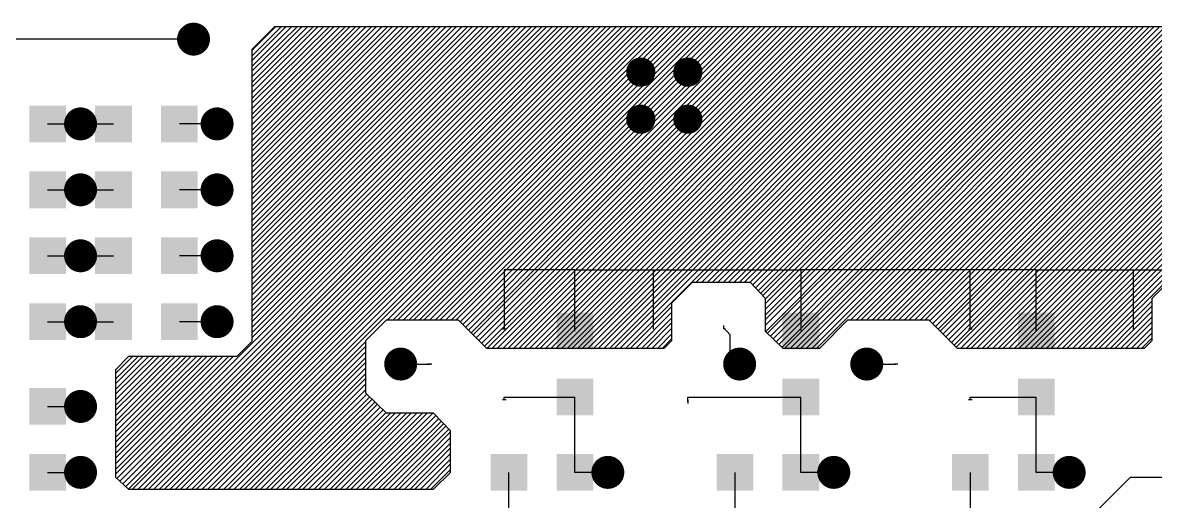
# Model space of a CAD drawing. Extents: x 295 to 953, y 10 to 290.
# Drawn here: x 759.2 to 809.6, y 126.5 to 147.8 of the extents above; entities that cross this region are included whole.
import ezdxf

# ---------------------------------------------------------------- set-up
doc = ezdxf.new("R2010")
doc.units = 0
doc.header["$LTSCALE"] = 5
doc.header["$MEASUREMENT"] = 0
doc.layers.get('0').update_dxf_attribs({"linetype": 'CONTINUOUS', "lineweight": 25})
doc.layers.add('ART01_PHO', color=7, linetype='CONTINUOUS')

msp = doc.modelspace()

# ---------------------------------------------------------------- linework, layer by layer
for points, const_width in [([(766.42, 147.027, 1), (767.153, 147.027, 1)], 0.733), ([(786.369, 145.56, 1), (787.018, 145.56, 1)], 0.65), ([(788.464, 145.56, 1), (789.114, 145.56, 1)], 0.65), ([(761.39, 143.255, 1), (762.124, 143.255, 1)], 0.733), ([(767.467, 143.255, 1), (768.201, 143.255, 1)], 0.733), ([(786.369, 143.464, 1), (787.018, 143.464, 1)], 0.65), ([(788.464, 143.464, 1), (789.114, 143.464, 1)], 0.65), ([(761.39, 140.321, 1), (762.124, 140.321, 1)], 0.733), ([(767.467, 140.321, 1), (768.201, 140.321, 1)], 0.733), ([(761.39, 137.387, 1), (762.124, 137.387, 1)], 0.733), ([(767.467, 137.387, 1), (768.201, 137.387, 1)], 0.733), ([(761.39, 134.454, 1), (762.124, 134.454, 1)], 0.733), ([(767.467, 134.454, 1), (768.201, 134.454, 1)], 0.733), ([(775.64, 132.568, 1), (776.373, 132.568, 1)], 0.733), ([(790.727, 132.568, 1), (791.461, 132.568, 1)], 0.733), ([(796.385, 132.568, 1), (797.119, 132.568, 1)], 0.733), ([(761.39, 130.682, 1), (762.124, 130.682, 1)], 0.733), ([(761.39, 127.748, 1), (762.124, 127.748, 1)], 0.733), ([(784.86, 127.748, 1), (785.594, 127.748, 1)], 0.733), ([(794.918, 127.748, 1), (795.652, 127.748, 1)], 0.733), ([(805.396, 127.748, 1), (806.129, 127.748, 1)], 0.733)]:
    msp.add_lwpolyline(points, format="xyb", close=True, dxfattribs=dict(const_width=const_width))
for points in [[(761.108, 144.072), (761.108, 142.438), (759.473, 144.072), (759.473, 142.438)], [(764.041, 144.072), (764.041, 142.438), (762.407, 144.072), (762.407, 142.438)], [(766.975, 144.072), (766.975, 142.438), (765.341, 144.072), (765.341, 142.438)], [(761.108, 141.138), (761.108, 139.504), (759.473, 141.138), (759.473, 139.504)], [(764.041, 141.138), (764.041, 139.504), (762.407, 141.138), (762.407, 139.504)], [(766.975, 141.138), (766.975, 139.504), (765.341, 141.138), (765.341, 139.504)], [(761.108, 138.205), (761.108, 136.57), (759.473, 138.205), (759.473, 136.57)], [(764.041, 138.205), (764.041, 136.57), (762.407, 138.205), (762.407, 136.57)], [(766.975, 138.205), (766.975, 136.57), (765.341, 138.205), (765.341, 136.57)], [(761.108, 135.271), (761.108, 133.637), (759.473, 135.271), (759.473, 133.637)], [(764.041, 135.271), (764.041, 133.637), (762.407, 135.271), (762.407, 133.637)], [(766.975, 135.271), (766.975, 133.637), (765.341, 135.271), (765.341, 133.637)], [(784.577, 134.852), (784.577, 133.217), (782.943, 134.852), (782.943, 133.217)], [(794.636, 134.852), (794.636, 133.217), (793.001, 134.852), (793.001, 133.217)], [(805.113, 134.852), (805.113, 133.217), (803.479, 134.852), (803.479, 133.217)], [(784.577, 131.918), (784.577, 130.284), (782.943, 131.918), (782.943, 130.284)], [(794.636, 131.918), (794.636, 130.284), (793.001, 131.918), (793.001, 130.284)], [(805.113, 131.918), (805.113, 130.284), (803.479, 131.918), (803.479, 130.284)], [(761.108, 131.499), (761.108, 129.865), (759.473, 131.499), (759.473, 129.865)], [(761.108, 128.565), (761.108, 126.931), (759.473, 128.565), (759.473, 126.931)], [(781.643, 128.565), (781.643, 126.931), (780.009, 128.565), (780.009, 126.931)], [(784.577, 128.565), (784.577, 126.931), (782.943, 128.565), (782.943, 126.931)], [(791.702, 128.565), (791.702, 126.931), (790.067, 128.565), (790.067, 126.931)], [(794.636, 128.565), (794.636, 126.931), (793.001, 128.565), (793.001, 126.931)], [(802.179, 128.565), (802.179, 126.931), (800.545, 128.565), (800.545, 126.931)], [(805.113, 128.565), (805.113, 126.931), (803.479, 128.565), (803.479, 126.931)]]:
    msp.add_solid(points)
at = {"layer": 'ART01_PHO', "color": 7}
for p, q in [((763.392, 127.497), (783.467, 147.572)), ((763.517, 127.371), (783.718, 147.572)), ((763.643, 127.245), (783.928, 147.572)), ((763.769, 127.12), (784.179, 147.572)), ((763.895, 126.994), (784.431, 147.572)), ((764.062, 126.994), (784.64, 147.572)), ((764.314, 126.994), (784.892, 147.572)), ((764.565, 126.994), (785.143, 147.572)), ((764.775, 126.994), (785.353, 147.572)), ((765.026, 126.994), (785.604, 147.572)), ((765.278, 126.994), (785.855, 147.572)), ((765.487, 126.994), (786.065, 147.572)), ((765.739, 126.994), (786.316, 147.572)), ((765.99, 126.994), (786.568, 147.572)), ((766.2, 126.994), (786.777, 147.572)), ((766.451, 126.994), (787.029, 147.572)), ((766.703, 126.994), (787.28, 147.572)), ((766.912, 126.994), (787.49, 147.572)), ((767.164, 126.994), (787.741, 147.572)), ((767.415, 126.994), (787.993, 147.572)), ((767.625, 126.994), (788.202, 147.572)), ((769.385, 146.524), (770.433, 147.572)), ((769.385, 146.272), (770.684, 147.572)), ((769.385, 146.063), (770.894, 147.572)), ((769.385, 145.811), (771.145, 147.572)), ((769.385, 145.602), (771.397, 147.572)), ((769.385, 145.35), (771.606, 147.572)), ((769.385, 145.099), (771.858, 147.572)), ((769.385, 144.889), (772.109, 147.572)), ((769.385, 144.638), (772.319, 147.572)), ((769.385, 144.386), (772.57, 147.572)), ((769.385, 144.177), (772.821, 147.572)), ((769.385, 143.925), (773.031, 147.572)), ((769.385, 143.674), (773.282, 147.572)), ((769.385, 143.464), (773.534, 147.572)), ((769.385, 143.213), (773.743, 147.572)), ((769.385, 142.962), (773.995, 147.572)), ((769.385, 142.752), (774.204, 147.572)), ((769.385, 142.501), (774.456, 147.572)), ((769.385, 142.249), (774.707, 147.572)), ((769.385, 142.04), (774.917, 147.572)), ((769.385, 141.788), (775.168, 147.572)), ((769.385, 141.537), (775.42, 147.572)), ((769.385, 141.327), (775.629, 147.572)), ((769.385, 141.076), (775.881, 147.572)), ((769.385, 140.824), (776.132, 147.572)), ((769.385, 140.615), (776.342, 147.572)), ((769.385, 140.363), (776.593, 147.572)), ((769.385, 140.112), (776.845, 147.572)), ((769.385, 139.902), (777.054, 147.572)), ((769.385, 139.651), (777.306, 147.572)), ((769.385, 139.399), (777.557, 147.572)), ((769.385, 139.19), (777.767, 147.572)), ((769.385, 138.938), (778.018, 147.572)), ((769.385, 138.687), (778.27, 147.572)), ((769.385, 138.477), (778.479, 147.572)), ((769.385, 138.226), (778.731, 147.572)), ((769.385, 137.974), (778.982, 147.572)), ((769.385, 137.765), (779.192, 147.572)), ((769.385, 137.513), (779.443, 147.572)), ((769.385, 137.304), (779.695, 147.572)), ((769.385, 137.052), (779.904, 147.572)), ((769.385, 136.801), (780.156, 147.572)), ((769.385, 136.591), (780.407, 147.572)), ((769.385, 136.34), (780.617, 147.572)), ((769.385, 136.088), (780.868, 147.572)), ((769.385, 135.879), (781.12, 147.572)), ((769.385, 135.627), (781.329, 147.572)), ((769.385, 135.376), (781.581, 147.572)), ((769.385, 135.166), (781.832, 147.572)), ((769.385, 134.915), (782.042, 147.572)), ((769.385, 134.663), (782.293, 147.572)), ((769.385, 134.454), (782.503, 147.572)), ((769.385, 134.202), (782.754, 147.572)), ((769.385, 133.951), (783.006, 147.572)), ((769.385, 133.741), (783.215, 147.572)), ((770.391, 147.572), (769.385, 146.566)), ((820.641, 147.572), (770.391, 147.572)), ((775.42, 134.538), (788.454, 147.572)), ((775.671, 134.538), (788.705, 147.572)), ((775.881, 134.538), (788.915, 147.572)), ((776.132, 134.538), (789.166, 147.572)), ((776.384, 134.538), (789.418, 147.572)), ((776.593, 134.538), (789.627, 147.572)), ((776.845, 134.538), (789.879, 147.572)), ((777.054, 134.538), (790.088, 147.572)), ((777.306, 134.538), (790.34, 147.572)), ((777.557, 134.538), (790.591, 147.572)), ((777.767, 134.538), (790.801, 147.572)), ((778.018, 134.538), (791.052, 147.572)), ((778.27, 134.538), (791.304, 147.572)), ((778.479, 134.538), (791.513, 147.572)), ((778.647, 134.454), (791.765, 147.572)), ((778.773, 134.328), (792.016, 147.572)), ((778.898, 134.202), (792.226, 147.572)), ((779.024, 134.077), (792.477, 147.572)), ((779.15, 133.951), (792.729, 147.572)), ((779.234, 133.867), (792.938, 147.572)), ((779.359, 133.741), (793.19, 147.572)), ((779.485, 133.616), (793.441, 147.572)), ((779.611, 133.49), (793.651, 147.572)), ((779.737, 133.364), (793.902, 147.572)), ((779.862, 133.28), (794.154, 147.572)), ((780.072, 133.28), (794.363, 147.572)), ((780.323, 133.28), (794.615, 147.572)), ((780.575, 133.28), (794.866, 147.572)), ((780.784, 133.28), (795.076, 147.572)), ((781.036, 133.28), (795.327, 147.572)), ((781.287, 133.28), (795.579, 147.572)), ((781.497, 133.28), (795.788, 147.572)), ((781.748, 133.28), (796.04, 147.572)), ((782, 133.28), (796.291, 147.572)), ((782.209, 133.28), (796.501, 147.572)), ((782.461, 133.28), (796.752, 147.572)), ((782.712, 133.28), (797.004, 147.572)), ((782.922, 133.28), (797.213, 147.572)), ((783.173, 133.28), (797.465, 147.572)), ((783.425, 133.28), (797.716, 147.572)), ((783.634, 133.28), (797.926, 147.572)), ((783.886, 133.28), (798.177, 147.572)), ((784.095, 133.28), (798.387, 147.572)), ((784.347, 133.28), (798.638, 147.572)), ((784.598, 133.28), (798.889, 147.572)), ((784.808, 133.28), (799.099, 147.572)), ((785.059, 133.28), (799.35, 147.572)), ((785.311, 133.28), (799.602, 147.572)), ((785.52, 133.28), (799.811, 147.572)), ((785.772, 133.28), (800.063, 147.572)), ((786.023, 133.28), (800.314, 147.572)), ((789.166, 136.214), (800.524, 147.572)), ((789.418, 136.214), (800.775, 147.572)), ((789.669, 136.214), (801.027, 147.572)), ((789.879, 136.214), (801.236, 147.572)), ((790.13, 136.214), (801.488, 147.572)), ((790.382, 136.214), (801.739, 147.572)), ((790.591, 136.214), (801.949, 147.572)), ((790.843, 136.214), (802.2, 147.572)), ((791.094, 136.214), (802.452, 147.572)), ((791.304, 136.214), (802.661, 147.572)), ((791.555, 136.214), (802.913, 147.572)), ((791.681, 136.088), (803.164, 147.572)), ((791.807, 135.963), (803.374, 147.572)), ((791.932, 135.837), (803.625, 147.572)), ((792.016, 135.711), (803.877, 147.572)), ((792.142, 135.627), (804.086, 147.572)), ((792.226, 135.46), (804.338, 147.572)), ((792.226, 135.25), (804.589, 147.572)), ((792.226, 134.999), (804.799, 147.572)), ((792.226, 134.747), (805.05, 147.572)), ((792.226, 134.538), (805.302, 147.572)), ((792.226, 134.286), (805.511, 147.572)), ((792.268, 134.035), (805.763, 147.572)), ((792.352, 133.951), (806.014, 147.572)), ((792.477, 133.825), (806.224, 147.572)), ((792.603, 133.699), (806.475, 147.572)), ((792.729, 133.574), (806.685, 147.572)), ((792.854, 133.448), (806.936, 147.572)), ((792.98, 133.322), (807.188, 147.572)), ((793.106, 133.28), (807.397, 147.572)), ((793.357, 133.28), (807.649, 147.572)), ((793.609, 133.28), (807.9, 147.572)), ((793.818, 133.28), (808.11, 147.572)), ((794.07, 133.28), (808.361, 147.572)), ((794.321, 133.28), (808.613, 147.572)), ((794.531, 133.28), (808.822, 147.572)), ((796.04, 134.538), (809.074, 147.572)), ((796.291, 134.538), (809.325, 147.572)), ((796.501, 134.538), (809.535, 147.572)), ((796.752, 134.538), (809.786, 147.572)), ((797.004, 134.538), (810.038, 147.572)), ((797.213, 134.538), (810.247, 147.572)), ((797.465, 134.538), (810.499, 147.572)), ((797.716, 134.538), (810.75, 147.572)), ((797.926, 134.538), (810.96, 147.572)), ((798.177, 134.538), (811.211, 147.572)), ((798.428, 134.538), (811.462, 147.572)), ((798.638, 134.538), (811.672, 147.572)), ((798.889, 134.538), (811.923, 147.572)), ((799.141, 134.538), (812.175, 147.572)), ((799.35, 134.538), (812.384, 147.572)), ((799.56, 134.496), (812.636, 147.572)), ((799.686, 134.37), (812.887, 147.572)), ((799.811, 134.244), (813.097, 147.572)), ((799.937, 134.119), (813.348, 147.572)), ((800.021, 134.035), (813.6, 147.572)), ((800.147, 133.909), (813.809, 147.572)), ((800.272, 133.783), (814.061, 147.572)), ((800.398, 133.658), (814.27, 147.572)), ((800.524, 133.532), (814.522, 147.572)), ((800.65, 133.406), (814.773, 147.572)), ((800.734, 133.322), (814.983, 147.572)), ((800.943, 133.28), (815.234, 147.572)), ((801.195, 133.28), (815.486, 147.572)), ((801.404, 133.28), (815.695, 147.572)), ((801.656, 133.28), (815.947, 147.572)), ((801.907, 133.28), (816.198, 147.572)), ((802.117, 133.28), (816.408, 147.572)), ((802.368, 133.28), (816.659, 147.572)), ((802.619, 133.28), (816.911, 147.572)), ((802.829, 133.28), (817.12, 147.572)), ((803.08, 133.28), (817.372, 147.572)), ((803.332, 133.28), (817.623, 147.572)), ((803.541, 133.28), (817.833, 147.572)), ((803.793, 133.28), (818.084, 147.572)), ((804.044, 133.28), (818.336, 147.572)), ((804.254, 133.28), (818.545, 147.572)), ((804.505, 133.28), (818.797, 147.572)), ((804.757, 133.28), (819.048, 147.572)), ((804.966, 133.28), (819.258, 147.572)), ((805.218, 133.28), (819.509, 147.572)), ((805.469, 133.28), (819.761, 147.572)), ((805.679, 133.28), (819.97, 147.572)), ((805.93, 133.28), (820.222, 147.572)), ((806.182, 133.28), (820.473, 147.572)), ((806.391, 133.28), (820.641, 147.53)), ((806.643, 133.28), (820.766, 147.404)), ((806.894, 133.28), (820.892, 147.278)), ((766.786, 147.027), (749.394, 147.027)), ((807.104, 133.28), (821.018, 147.153)), ((769.385, 146.566), (769.385, 133.574)), ((760.29, 143.255), (763.224, 143.255)), ((767.834, 143.255), (766.158, 143.255)), ((760.29, 140.321), (763.224, 140.321)), ((767.834, 140.321), (766.158, 140.321)), ((760.29, 137.387), (763.224, 137.387)), ((767.834, 137.387), (766.158, 137.387)), ((783.76, 136.759), (780.617, 136.759)), ((780.617, 136.759), (780.617, 134.119)), ((783.76, 136.759), (787.238, 136.759)), ((783.76, 134.035), (783.76, 136.759)), ((787.238, 136.759), (793.818, 136.759)), ((787.238, 136.759), (787.238, 134.202)), ((801.362, 136.759), (793.818, 136.759)), ((793.818, 136.759), (793.818, 134.035)), ((801.362, 134.119), (801.362, 136.759)), ((804.296, 136.759), (801.362, 136.759)), ((804.296, 136.759), (808.613, 136.759)), ((804.296, 134.035), (804.296, 136.759)), ((808.613, 136.759), (815.192, 136.759)), ((808.613, 136.759), (808.613, 134.202)), ((788.077, 135.292), (788.999, 136.214)), ((788.999, 136.214), (791.555, 136.214)), ((791.555, 136.214), (792.226, 135.502)), ((809.451, 135.502), (810.163, 136.214)), ((786.233, 133.28), (788.077, 135.124)), ((788.077, 133.616), (788.077, 135.292)), ((792.226, 135.502), (792.226, 134.035)), ((807.355, 133.28), (809.451, 135.376)), ((807.607, 133.28), (809.451, 135.166)), ((809.451, 133.616), (809.451, 135.502)), ((786.484, 133.28), (788.077, 134.873)), ((786.736, 133.28), (788.077, 134.621)), ((807.816, 133.28), (809.451, 134.915)), ((808.068, 133.28), (809.451, 134.663)), ((760.29, 134.454), (763.224, 134.454)), ((767.834, 134.454), (766.158, 134.454)), ((774.456, 133.616), (775.378, 134.538)), ((775.378, 134.538), (778.563, 134.538)), ((778.563, 134.538), (779.82, 133.28)), ((780.701, 134.119), (780.533, 134.119)), ((786.945, 133.28), (788.077, 134.412)), ((787.197, 133.28), (788.077, 134.16)), ((787.238, 134.286), (787.238, 134.119)), ((790.382, 134.286), (790.382, 134.119)), ((790.675, 133.867), (790.382, 134.202)), ((794.657, 133.28), (795.914, 134.538)), ((795.914, 134.538), (799.518, 134.538)), ((799.518, 134.538), (800.775, 133.28)), ((801.446, 134.119), (801.278, 134.119)), ((808.277, 133.28), (809.451, 134.454)), ((808.529, 133.28), (809.451, 134.202)), ((808.613, 134.286), (808.613, 134.119)), ((774.456, 131.269), (774.456, 133.616)), ((787.448, 133.28), (788.077, 133.909)), ((787.658, 133.28), (788.077, 133.699)), ((787.741, 133.28), (788.077, 133.616)), ((790.675, 132.987), (790.675, 133.867)), ((792.226, 134.035), (793.022, 133.28)), ((808.78, 133.28), (809.451, 133.951)), ((808.99, 133.28), (809.451, 133.741)), ((809.116, 133.28), (809.451, 133.616)), ((767.876, 126.994), (774.456, 133.574)), ((768.128, 126.994), (774.456, 133.364)), ((768.337, 126.994), (774.456, 133.113)), ((769.385, 133.574), (768.714, 132.903)), ((779.82, 133.28), (787.741, 133.28)), ((793.022, 133.28), (794.657, 133.28)), ((800.775, 133.28), (809.116, 133.28)), ((763.308, 132.149), (764.062, 132.903)), ((763.308, 131.897), (764.314, 132.903)), ((763.308, 131.688), (764.523, 132.903)), ((763.308, 131.436), (764.775, 132.903)), ((763.308, 131.227), (765.026, 132.903)), ((763.308, 130.975), (765.236, 132.903)), ((763.308, 130.724), (765.487, 132.903)), ((763.308, 130.514), (765.739, 132.903)), ((763.308, 130.263), (765.948, 132.903)), ((763.308, 130.011), (766.2, 132.903)), ((763.308, 129.802), (766.451, 132.903)), ((763.308, 129.55), (766.661, 132.903)), ((763.308, 129.299), (766.912, 132.903)), ((763.308, 129.089), (767.164, 132.903)), ((763.308, 128.838), (767.373, 132.903)), ((763.308, 128.586), (767.625, 132.903)), ((763.308, 128.377), (767.834, 132.903)), ((763.308, 128.125), (768.086, 132.903)), ((763.308, 127.874), (768.337, 132.903)), ((763.308, 127.664), (768.547, 132.903)), ((763.895, 132.903), (763.308, 132.316)), ((768.714, 132.903), (763.895, 132.903)), ((768.589, 126.994), (774.456, 132.861)), ((768.84, 126.994), (774.456, 132.652)), ((791.094, 132.568), (790.675, 132.987)), ((763.308, 132.316), (763.308, 127.539)), ((769.05, 126.994), (774.456, 132.4)), ((769.301, 126.994), (774.456, 132.149)), ((776.007, 132.568), (777.306, 132.568)), ((777.39, 132.568), (777.222, 132.568)), ((796.752, 132.568), (798.051, 132.568)), ((798.135, 132.568), (797.967, 132.568)), ((769.511, 126.994), (774.456, 131.939)), ((769.762, 126.994), (774.456, 131.688)), ((770.013, 126.994), (774.456, 131.436)), ((770.223, 126.994), (774.498, 131.227)), ((770.474, 126.994), (774.624, 131.101)), ((775.378, 130.389), (774.456, 131.269)), ((780.617, 130.975), (780.617, 131.101)), ((780.617, 131.101), (783.76, 131.101)), ((783.76, 127.748), (783.76, 131.101)), ((788.789, 130.891), (788.789, 131.101)), ((788.789, 131.101), (793.818, 131.101)), ((793.818, 127.748), (793.818, 131.101)), ((801.362, 130.975), (801.362, 131.101)), ((801.362, 131.101), (804.296, 131.101)), ((804.296, 127.748), (804.296, 131.101)), ((760.29, 130.682), (761.757, 130.682)), ((770.726, 126.994), (774.749, 131.017)), ((770.935, 126.994), (774.875, 130.891)), ((771.187, 126.994), (774.959, 130.766)), ((771.438, 126.994), (775.085, 130.64)), ((780.701, 130.975), (780.533, 130.975)), ((788.789, 130.975), (788.789, 130.808)), ((801.446, 130.975), (801.278, 130.975)), ((771.648, 126.994), (775.21, 130.514)), ((771.899, 126.994), (775.336, 130.389)), ((772.151, 126.994), (775.546, 130.389)), ((772.36, 126.994), (775.755, 130.389)), ((772.612, 126.994), (776.007, 130.389)), ((772.863, 126.994), (776.258, 130.389)), ((773.073, 126.994), (776.468, 130.389)), ((773.324, 126.994), (776.719, 130.389)), ((773.576, 126.994), (776.971, 130.389)), ((773.785, 126.994), (777.18, 130.389)), ((774.037, 126.994), (777.432, 130.389)), ((774.288, 126.994), (777.557, 130.263)), ((774.498, 126.994), (777.683, 130.137)), ((777.473, 130.389), (775.378, 130.389)), ((778.228, 129.592), (777.473, 130.389)), ((774.749, 126.994), (777.809, 130.011)), ((775.001, 126.994), (777.934, 129.928)), ((775.21, 126.994), (778.018, 129.802)), ((775.462, 126.994), (778.144, 129.676)), ((778.228, 127.748), (778.228, 129.592)), ((775.713, 126.994), (778.228, 129.55)), ((775.923, 126.994), (778.228, 129.299)), ((776.174, 126.994), (778.228, 129.047)), ((776.426, 126.994), (778.228, 128.838)), ((776.635, 126.994), (778.228, 128.586)), ((776.887, 126.994), (778.228, 128.335)), ((777.138, 126.994), (778.228, 128.125)), ((760.29, 127.748), (761.757, 127.748)), ((777.348, 126.994), (778.228, 127.874)), ((777.473, 126.994), (778.228, 127.748)), ((780.826, 125.653), (780.826, 127.748)), ((785.227, 127.748), (783.76, 127.748)), ((790.885, 127.748), (790.885, 125.653)), ((795.285, 127.748), (793.818, 127.748)), ((801.362, 127.748), (801.362, 125.653)), ((805.763, 127.748), (804.296, 127.748)), ((763.308, 127.539), (763.895, 126.994)), ((806.601, 125.653), (808.487, 127.539)), ((808.487, 127.539), (812.259, 127.539)), ((763.895, 126.994), (777.473, 126.994))]:
    msp.add_line(p, q, dxfattribs=at)

doc.saveas('drawing.dxf')
